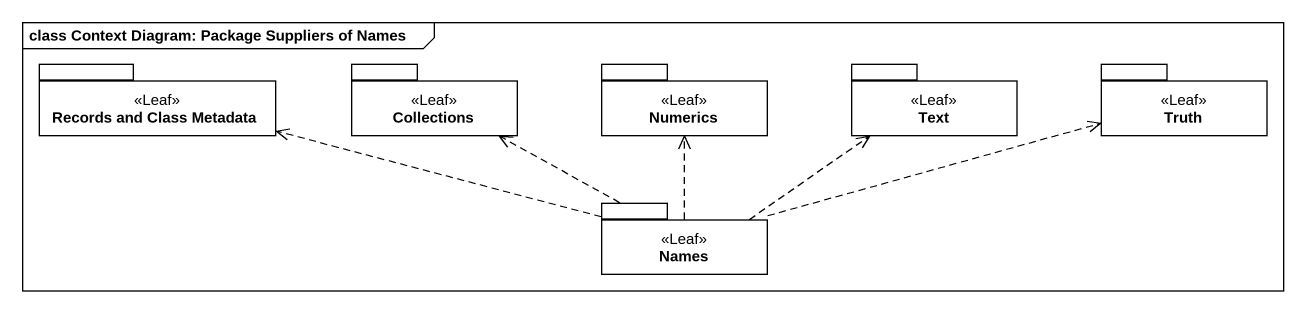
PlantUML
@startuml
mainframe class Context Diagram: Package Suppliers of Names
package "Records and Class Metadata" as Records_and_Class_Metadata <<Leaf>> {
}
package "Collections" as Collections_ <<Leaf>> {
}
package Numerics <<Leaf>> {
}
package Text <<Leaf>> {
}
package Truth <<Leaf>> {
}
package Names <<Leaf>> {
}
Names .left.> Records_and_Class_Metadata
Names .left.> Collections_
Names .up.> Numerics
Names .right.> Text
Names .right.> Truth
@enduml
